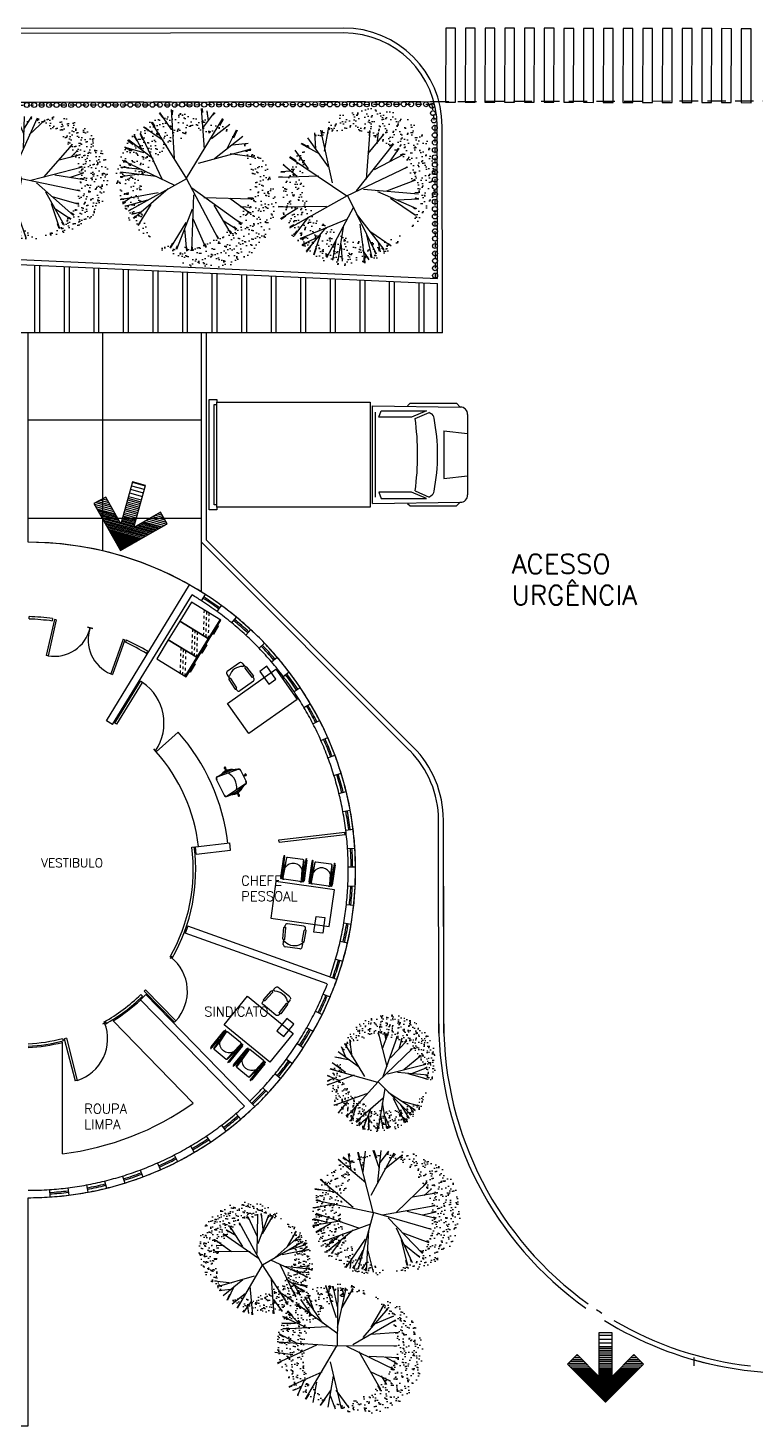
# Model space of a CAD drawing. Extents: x -358 to -207, y -206 to -105.
# Drawn here: x -248.73 to -233.95, y -133.82 to -105.41 of the extents above; entities that cross this region are included whole.
import ezdxf
from ezdxf.enums import TextEntityAlignment as Align

# ---------------------------------------------------------------- set-up
doc = ezdxf.new("R2010")
doc.units = 0
doc.header["$LTSCALE"] = 1.5
doc.header["$MEASUREMENT"] = 0
doc.linetypes.add('HIDDEN', pattern=[0.375, 0.25, -0.125])
doc.linetypes.add('HIDDEN2', pattern=[0.1875, 0.125, -0.0625])
doc.layers.get('0').update_dxf_attribs({"linetype": 'CONTINUOUS'})
for name, color, linetype in [('8CMOB01', 8, 'CONTINUOUS'), ('ALBANILERIA', 1, 'CONTINUOUS'), ('ARBOLES', 253, 'CONTINUOUS'), ('AREAS', 253, 'CONTINUOUS'), ('AUX', 8, 'CONTINUOUS'), ('CANCEL', 6, 'CONTINUOUS'), ('CARROS', 6, 'CONTINUOUS'), ('CCPTAS', 6, 'CONTINUOUS'), ('MUEBLE', 8, 'CONTINUOUS'), ('NUEVO', 5, 'CONTINUOUS'), ('OBRAEXTERIOR', 15, 'CONTINUOUS'), ('OBRAEXTERIOR1', 10, 'CONTINUOUS'), ('RCMURO01', 3, 'CONTINUOUS'), ('REJA', 15, 'CONTINUOUS'), ('ZCTEXT01', 2, 'CONTINUOUS')]:
    doc.layers.add(name, color=color, linetype=linetype)
doc.styles.add('REG-60', font='ROMANS.shx', dxfattribs={"height": 0.195})
doc.styles.add('REG-80', font='ROMANS.shx', dxfattribs={"height": 0.27})

# ---------------------------------------------------------------- blocks, each defined once
blk = doc.blocks.new('ARBOL2')
at = {"layer": 'ARBOLES'}
h = blk.add_hatch(dxfattribs=at)
h.set_pattern_fill('AR-SAND', color=4, scale=0.07, angle=134.8483, style=0)
h.set_pattern_definition([(37.5, (-1.17423, 3.63081), (-0.0044095, 0.1348777), [0, -0.1064, 0, -0.119, 0, -0.11375]), (7.5, (-1.17423, 3.63081), (0.1238844, 0.19755), [0, -0.0574, 0, -0.0959, 0, -0.03675]), (327.5, (-1.26033, 3.63081), (0.21799, 0.000396), [0, -0.035, 0, -0.126, 0, -0.1645]), (317.5, (-1.26033, 3.63081), (0.210429, 0.061437), [0, -0.0175, 0, -0.0826, 0, -0.0945])])
edge = h.paths.add_edge_path()
edge.add_arc((-0.267, 0.372), 0.945, 134.8483, 494.8483)
edge = h.paths.add_edge_path()
edge.add_arc((0, 0), 0.945, 134.8483, 494.8483)
at = {"layer": 'ARBOLES', "color": 8}
for p, q in [((-0.082, 0.241), (0.138, 0.991)), ((0.008, 0.561), (-0.062, 0.991)), ((0.158, 0.671), (0.208, 0.981)), ((-0.082, 0.141), (-0.622, 0.791)), ((-0.392, 0.691), (-0.542, 0.851)), ((-0.322, 0.451), (-0.452, 0.901)), ((-0.042, -0.009), (-0.262, 0.921)), ((-0.012, 0.431), (0.338, 0.921)), ((0.118, 0.591), (0.418, 0.881)), ((-0.672, 0.561), (-0.822, 0.611)), ((-0.562, 0.411), (-0.782, 0.681)), ((-0.212, 0.311), (-0.872, 0.501)), ((0.528, 0.221), (0.778, 0.461)), ((-0.042, 0.001), (0.848, 0.231)), ((0.238, 0.071), (0.808, 0.351)), ((0.698, 0.291), (0.828, 0.291)), ((0.238, -0.889), (-0.042, 0.001)), ((0.138, 0.051), (0.758, -0.469)), ((0.388, 0.091), (0.928, 0.051)), ((0.558, 0.151), (0.888, 0.161)), ((0.758, 0.051), (0.908, 0.111)), ((-0.722, -0.189), (-1.042, -0.059)), ((-0.262, -0.169), (-1.022, -0.179)), ((-0.492, -0.179), (-0.952, -0.379)), ((-0.742, -0.689), (-0.042, -0.009)), ((0.288, -0.079), (0.418, -0.779)), ((0.358, -0.139), (0.828, -0.319)), ((-0.782, -0.299), (-1.002, -0.269)), ((-0.692, -0.259), (-0.892, -0.489)), ((-0.392, -0.339), (-0.492, -0.899)), ((0.048, -0.319), (-0.082, -0.989)), ((0.338, -0.389), (0.608, -0.729)), ((0.548, -0.289), (0.808, -0.389)), ((0.608, -0.229), (0.848, -0.259)), ((-0.522, -0.459), (-0.822, -0.589)), ((0.438, -0.499), (0.678, -0.639)), ((0.458, -0.559), (0.508, -0.769)), ((-0.452, -0.639), (-0.652, -0.799)), ((-0.542, -0.709), (-0.562, -0.849)), ((-0.012, -0.719), (0.088, -0.989)), ((0.138, -0.599), (0.358, -0.849))]:
    blk.add_line(p, q, dxfattribs=at)
at = {"layer": 'ARBOLES', "color": 3}
for p, q in [((-0.061, 0.939), (-0.074, 0.986)), ((0.123, 0.995), (0.115, 0.943)), ((-0.593, 0.749), (-0.628, 0.784)), ((-0.517, 0.809), (-0.549, 0.85)), ((-0.452, 0.852), (-0.461, 0.899)), ((-0.255, 0.872), (-0.268, 0.909)), ((0.197, 0.931), (0.2, 0.975)), ((0.342, 0.906), (0.31, 0.871)), ((0.419, 0.872), (0.364, 0.82)), ((-0.821, 0.606), (-0.808, 0.603)), ((-0.77, 0.661), (-0.788, 0.682)), ((-0.877, 0.492), (-0.804, 0.474)), ((0.741, 0.431), (0.772, 0.458)), ((0.818, 0.28), (0.777, 0.283)), ((0.778, 0.321), (0.818, 0.346)), ((0.852, 0.229), (0.806, 0.214)), ((0.883, 0.149), (0.831, 0.153)), ((0.905, 0.115), (0.86, 0.104)), ((0.918, 0.043), (0.864, 0.052)), ((-1.029, -0.052), (-0.999, -0.065)), ((-1.015, -0.16), (-0.972, -0.168)), ((-0.979, -0.265), (-0.954, -0.265)), ((-0.898, -0.483), (-0.819, -0.386)), ((0.803, -0.381), (0.78, -0.376)), ((0.839, -0.315), (0.802, -0.305)), ((0.842, -0.254), (0.816, -0.246)), ((0.68, -0.63), (0.594, -0.576)), ((0.737, -0.472), (0.706, -0.442)), ((-0.749, -0.681), (-0.675, -0.607)), ((-0.662, -0.795), (-0.624, -0.769)), ((0.428, -0.77), (0.415, -0.679)), ((0.517, -0.766), (0.495, -0.689)), ((0.621, -0.729), (0.559, -0.652)), ((-0.556, -0.85), (-0.548, -0.794)), ((-0.5, -0.896), (-0.49, -0.843)), ((-0.092, -0.98), (-0.074, -0.917)), ((0.095, -0.985), (0.062, -0.908)), ((0.225, -0.885), (0.203, -0.821)), ((0.35, -0.854), (0.299, -0.795))]:
    blk.add_line(p, q, dxfattribs=at)
blk = doc.blocks.new('REJA')
at = {"layer": 'REJA'}
blk.add_circle((0, 0), 0.05, dxfattribs=at)
blk = doc.blocks.new('A$C3DF45CA3')
at = {"layer": '8CMOB01', "color": 8}
for p, q in [((0.041, 1.143), (0.461, 1.143)), ((0.461, 1.143), (0.041, 1.143)), ((0.041, 1.143), (0.041, 1.133)), ((0.041, 1.143), (0.041, 1.133)), ((0.041, 1.143), (0.041, 1.133)), ((0.041, 1.143), (0.041, 1.133)), ((0.041, 1.143), (0.041, 1.133)), ((0.461, 1.143), (0.461, 1.133)), ((0.461, 1.143), (0.461, 1.133)), ((0.461, 1.143), (0.461, 1.133)), ((0.461, 1.143), (0.461, 1.133)), ((0.461, 1.143), (0.461, 1.133)), ((0.548, 1.2), (0.548, 0)), ((1.298, 1.2), (0.548, 1.2)), ((1.298, 0), (1.298, 1.2)), ((0.024, 1.133), (0.016, 1.133)), ((0.02, 1.123), (0.016, 1.123)), ((0.023, 1.123), (0.02, 1.123)), ((0.024, 1.133), (0.023, 1.133)), ((0.041, 1.133), (0.023, 1.133)), ((0.241, 1.133), (0.023, 1.133)), ((0.023, 1.123), (0.026, 1.123)), ((0.241, 1.123), (0.023, 1.123)), ((0.023, 1.123), (0.241, 1.123)), ((0.041, 1.133), (0.071, 1.133)), ((0.041, 1.059), (0.041, 0.747)), ((0.046, 1.073), (0.251, 1.078)), ((0.06, 1.079), (0.251, 1.098)), ((0.06, 1.079), (0.06, 1.079)), ((0.241, 1.133), (0.318, 1.133)), ((0.251, 1.113), (0.251, 1.098)), ((0.251, 1.113), (0.251, 1.098)), ((0.261, 1.099), (0.251, 1.098)), ((0.451, 1.09), (0.251, 1.078)), ((0.251, 1.078), (0.251, 1.078)), ((0.261, 1.099), (0.261, 1.113)), ((0.261, 1.099), (0.469, 1.107)), ((0.298, 1.123), (0.298, 1.123)), ((0.298, 1.1), (0.298, 1.113)), ((0.308, 1.1), (0.308, 1.113)), ((0.318, 1.133), (0.479, 1.133)), ((0.318, 1.123), (0.48, 1.123)), ((0.48, 1.123), (0.318, 1.123)), ((0.461, 1.133), (0.431, 1.133)), ((0.461, 1.09), (0.451, 1.09)), ((0.461, 1.133), (0.48, 1.133)), ((0.461, 1.09), (0.471, 1.09)), ((0.479, 1.133), (0.486, 1.133)), ((0.479, 1.133), (0.48, 1.133)), ((0.479, 1.123), (0.486, 1.123)), ((0.479, 1.123), (0.48, 1.123)), ((0.491, 1.061), (0.49, 1.061)), ((0.491, 1.078), (0.491, 1.087)), ((0.491, 1.078), (0.491, 1.061)), ((0.491, 1.07), (0.491, 0.734)), ((1.133, 1.088), (1.453, 1.088)), ((1.133, 0.908), (1.133, 1.088)), ((1.453, 0.908), (1.133, 0.908)), ((1.453, 1.088), (1.453, 0.908)), ((0.024, 0.683), (0.016, 0.683)), ((0.024, 0.673), (0.016, 0.673)), ((0.229, 0.673), (0.016, 0.673)), ((0.041, 0.683), (0.024, 0.683)), ((0.024, 0.673), (0.241, 0.673)), ((0.041, 0.683), (0.241, 0.683)), ((0.224, 0.683), (0.041, 0.683)), ((0.041, 0.673), (0.041, 0.663)), ((0.041, 0.663), (0.461, 0.663)), ((0.251, 0.728), (0.046, 0.734)), ((0.06, 0.727), (0.251, 0.708)), ((0.241, 0.683), (0.224, 0.683)), ((0.251, 0.673), (0.229, 0.673)), ((0.238, 0.673), (0.335, 0.673)), ((0.261, 0.673), (0.238, 0.673)), ((0.458, 0.714), (0.251, 0.728)), ((0.251, 0.708), (0.469, 0.7)), ((0.251, 0.693), (0.251, 0.708)), ((0.251, 0.708), (0.251, 0.693)), ((0.251, 0.673), (0.261, 0.673)), ((0.261, 0.693), (0.261, 0.708)), ((0.261, 0.673), (0.298, 0.673)), ((0.298, 0.707), (0.298, 0.693)), ((0.308, 0.706), (0.308, 0.693)), ((0.318, 0.683), (0.479, 0.683)), ((0.318, 0.673), (0.479, 0.673)), ((0.458, 0.714), (0.471, 0.714)), ((0.461, 0.673), (0.461, 0.663)), ((0.479, 0.683), (0.486, 0.683)), ((0.479, 0.673), (0.486, 0.673)), ((0.491, 0.728), (0.491, 0.739)), ((0.491, 0.728), (0.491, 0.72)), ((1.363, 0.689), (1.363, 0.353)), ((1.438, 0.73), (1.407, 0.731)), ((1.439, 0.74), (1.438, 0.72)), ((1.677, 0.699), (1.447, 0.709)), ((1.679, 0.739), (1.449, 0.749)), ((1.689, 0.728), (1.688, 0.708)), ((1.789, 0.714), (1.688, 0.718)), ((1.83, 0.671), (1.83, 0.37)), ((0.013, 0.552), (0.005, 0.552)), ((0.009, 0.542), (0.005, 0.542)), ((0.012, 0.542), (0.009, 0.542)), ((0.013, 0.552), (0.012, 0.552)), ((0.03, 0.552), (0.012, 0.552)), ((0.23, 0.552), (0.012, 0.552)), ((0.012, 0.542), (0.015, 0.542)), ((0.23, 0.542), (0.012, 0.542)), ((0.012, 0.542), (0.23, 0.542)), ((0.03, 0.562), (0.45, 0.562)), ((0.45, 0.562), (0.03, 0.562)), ((0.03, 0.562), (0.03, 0.552)), ((0.03, 0.562), (0.03, 0.552)), ((0.03, 0.562), (0.03, 0.552)), ((0.03, 0.562), (0.03, 0.552)), ((0.03, 0.562), (0.03, 0.552)), ((0.03, 0.552), (0.06, 0.552)), ((0.03, 0.478), (0.03, 0.166)), ((0.036, 0.491), (0.24, 0.497)), ((0.049, 0.498), (0.24, 0.517)), ((0.049, 0.498), (0.049, 0.498)), ((0.23, 0.552), (0.307, 0.552)), ((0.24, 0.532), (0.24, 0.517)), ((0.24, 0.532), (0.24, 0.517)), ((0.25, 0.517), (0.24, 0.517)), ((0.44, 0.508), (0.24, 0.497)), ((0.24, 0.497), (0.24, 0.497)), ((0.25, 0.517), (0.25, 0.532)), ((0.25, 0.517), (0.458, 0.525)), ((0.287, 0.542), (0.287, 0.542)), ((0.287, 0.518), (0.287, 0.532)), ((0.297, 0.519), (0.297, 0.532)), ((0.307, 0.552), (0.468, 0.552)), ((0.307, 0.542), (0.469, 0.542)), ((0.469, 0.542), (0.307, 0.542)), ((0.45, 0.552), (0.42, 0.552)), ((0.45, 0.508), (0.44, 0.508)), ((0.45, 0.562), (0.45, 0.552)), ((0.45, 0.562), (0.45, 0.552)), ((0.45, 0.562), (0.45, 0.552)), ((0.45, 0.562), (0.45, 0.552)), ((0.45, 0.562), (0.45, 0.552)), ((0.45, 0.552), (0.469, 0.552)), ((0.45, 0.508), (0.46, 0.508)), ((0.468, 0.552), (0.475, 0.552)), ((0.468, 0.552), (0.469, 0.552)), ((0.468, 0.542), (0.475, 0.542)), ((0.468, 0.542), (0.469, 0.542)), ((0.48, 0.479), (0.479, 0.479)), ((0.48, 0.497), (0.48, 0.505)), ((0.48, 0.497), (0.48, 0.479)), ((0.48, 0.488), (0.48, 0.152)), ((1.438, 0.312), (1.407, 0.31)), ((1.439, 0.302), (1.438, 0.322)), ((1.677, 0.343), (1.447, 0.332)), ((1.679, 0.303), (1.449, 0.292)), ((1.689, 0.313), (1.688, 0.333)), ((1.789, 0.328), (1.688, 0.323)), ((0.013, 0.102), (0.005, 0.102)), ((0.013, 0.092), (0.005, 0.092)), ((0.219, 0.092), (0.005, 0.092)), ((0.03, 0.102), (0.013, 0.102)), ((0.013, 0.092), (0.23, 0.092)), ((0.03, 0.102), (0.23, 0.102)), ((0.213, 0.102), (0.03, 0.102)), ((0.03, 0.092), (0.03, 0.082)), ((0.03, 0.082), (0.45, 0.082)), ((0.24, 0.147), (0.036, 0.152)), ((0.049, 0.146), (0.24, 0.127)), ((0.23, 0.102), (0.213, 0.102)), ((0.24, 0.092), (0.219, 0.092)), ((0.227, 0.092), (0.324, 0.092)), ((0.25, 0.092), (0.227, 0.092)), ((0.447, 0.132), (0.24, 0.147)), ((0.24, 0.127), (0.458, 0.118)), ((0.24, 0.112), (0.24, 0.127)), ((0.24, 0.127), (0.24, 0.112)), ((0.24, 0.092), (0.25, 0.092)), ((0.25, 0.112), (0.25, 0.126)), ((0.25, 0.092), (0.287, 0.092)), ((0.287, 0.125), (0.287, 0.112)), ((0.297, 0.125), (0.297, 0.112)), ((0.307, 0.102), (0.468, 0.102)), ((0.307, 0.092), (0.468, 0.092)), ((0.447, 0.132), (0.46, 0.132)), ((0.45, 0.092), (0.45, 0.082)), ((0.468, 0.102), (0.475, 0.102)), ((0.468, 0.092), (0.475, 0.092)), ((0.48, 0.147), (0.48, 0.157)), ((0.48, 0.147), (0.48, 0.138)), ((0.548, 0), (1.298, 0))]:
    blk.add_line(p, q, dxfattribs=at)
for centre in [(0.016, 1.128), (0.486, 1.128), (0.016, 0.678), (0.486, 0.678), (0.005, 0.547), (0.475, 0.547), (0.005, 0.097), (0.475, 0.097)]:
    blk.add_circle(centre, 0.005, dxfattribs=at)
for centre, radius, start, end in [((0.061, 1.059), 0.02, 92.7263, 180), ((0.335, 0.903), 0.194, 115.6954, 244.3046), ((0.241, 1.113), 0.02, 0, 90), ((0.241, 1.113), 0.01, 0, 90), ((0.241, 1.113), 0.01, 0, 90), ((0.318, 1.113), 0.02, 90, 180), ((0.318, 1.113), 0.01, 90, 180), ((0.471, 1.087), 0.02, 0, 94.7636), ((0.471, 1.07), 0.02, 0, 90), ((0.061, 0.747), 0.02, 180, 267.2737), ((0.241, 0.693), 0.01, 270, 0), ((0.241, 0.693), 0.02, 270, 0), ((0.318, 0.693), 0.02, 180, 270), ((0.318, 0.693), 0.01, 180, 270), ((0.471, 0.72), 0.02, 265.2364, 0), ((0.471, 0.734), 0.02, 270, 0), ((1.405, 0.689), 0.0425, 87.3974, 180), ((1.448, 0.719), 0.01, 177.3974, 267.3974), ((1.449, 0.739), 0.01, 87.3974, 177.3974), ((1.678, 0.709), 0.01, 267.3974, 357.3974), ((1.679, 0.729), 0.01, 357.3974, 87.3974), ((1.747, 0.696), 0.02, 84.1265, 209.8903), ((1.513, 0.521), 0.272, 322.7818, 37.325), ((1.788, 0.671), 0.0425, 0, 87.3974), ((0.05, 0.478), 0.02, 92.7263, 180), ((0.324, 0.322), 0.194, 115.6954, 244.3046), ((0.23, 0.532), 0.02, 0, 90), ((0.23, 0.532), 0.01, 0, 90), ((0.23, 0.532), 0.01, 0, 90), ((0.307, 0.532), 0.02, 90, 180), ((0.307, 0.532), 0.01, 90, 180), ((0.46, 0.505), 0.02, 0, 94.7636), ((0.46, 0.488), 0.02, 0, 90), ((1.405, 0.353), 0.0425, 180, 272.6026), ((1.448, 0.322), 0.01, 92.6026, 182.6026), ((1.449, 0.302), 0.01, 182.6026, 272.6026), ((1.678, 0.333), 0.01, 2.6026, 92.6026), ((1.679, 0.313), 0.01, 272.6026, 2.6026), ((1.747, 0.346), 0.02, 150.1097, 275.8735), ((1.788, 0.37), 0.0425, 272.6026, 0), ((0.05, 0.166), 0.02, 180, 267.2737), ((0.23, 0.112), 0.01, 270, 0), ((0.23, 0.112), 0.02, 270, 0), ((0.307, 0.112), 0.02, 180, 270), ((0.307, 0.112), 0.01, 180, 270), ((0.46, 0.138), 0.02, 265.2364, 0), ((0.46, 0.152), 0.02, 270, 0)]:
    blk.add_arc(centre, radius, start, end, dxfattribs=at)
blk = doc.blocks.new('ACCESO')
at = {"layer": 'AUX'}
h = blk.add_hatch(dxfattribs=at)
h.set_pattern_fill('ANSI31', color=8, scale=0.05, angle=315, style=0)
h.set_pattern_definition([(0, (-72.816159, -24.6572084), (2e-18, 0.00625), [])])
h.paths.add_polyline_path([(0, 0), (-0.098, -0.098), (0.098, -0.098)])
h = blk.add_hatch(dxfattribs=at)
h.set_pattern_fill('ANSI31', color=8, scale=0.1, angle=315, style=0)
h.set_pattern_definition([(0, (-72.816159, -24.657208), (4e-18, 0.0125), [])])
h.paths.add_polyline_path([(0.098, -0.098), (-0.098, -0.098), (-0.343, -0.343), (0.342, -0.343)])
h = blk.add_hatch(dxfattribs=at)
h.set_pattern_fill('ANSI31', color=8, scale=0.2, angle=315, style=0)
h.set_pattern_definition([(0, (-72.81616, -24.657208), (9e-18, 0.025), [])])
h.paths.add_polyline_path([(0.342, -0.343), (-0.343, -0.343), (-0.679, -0.678), (-0.293, -0.678), (-0.137, -0.522), (-0.137, -0.678), (0.136, -0.678), (0.136, -0.522), (0.292, -0.678), (0.677, -0.678)])
h = blk.add_hatch(dxfattribs=at)
h.set_pattern_fill('ANSI31', color=8, scale=0.3, angle=315, style=0)
h.set_pattern_definition([(0, (-72.81616, -24.65721), (1e-17, 0.0375), [])])
h.paths.add_polyline_path([(0.77, -0.771), (0.677, -0.678), (0.292, -0.678), (0.577, -0.964)])
h.paths.add_polyline_path([(-0.293, -0.678), (-0.679, -0.678), (-0.771, -0.77), (-0.579, -0.963)])
h.paths.add_polyline_path([(0.136, -0.678), (-0.137, -0.678), (-0.137, -1.134), (0.135, -1.134)])
h = blk.add_hatch(dxfattribs=at)
h.set_pattern_fill('ANSI31', color=8, scale=0.6, angle=315, style=0)
h.set_pattern_definition([(0, (-72.81616, -24.65721), (2e-17, 0.075), [])])
h.paths.add_polyline_path([(0.135, -1.134), (-0.137, -1.134), (-0.137, -1.405), (0.135, -1.406)])
at = {"layer": 'AUX', "color": 3}
blk.add_lwpolyline([(0.136, -0.522), (0.577, -0.964), (0.77, -0.771), (0, 0), (-0.771, -0.77), (-0.579, -0.963), (-0.137, -0.522), (-0.137, -1.405), (0.135, -1.406)], close=True, dxfattribs=at)

msp = doc.modelspace()

# ---------------------------------------------------------------- linework, layer by layer
at = {"layer": '8CMOB01'}
for p, q in [((-245.153, -117.282), (-245.151, -117.224)), ((-245.103, -117.312), (-245.102, -117.254)), ((-245.054, -117.342), (-245.053, -117.285)), ((-245.388, -117.665), (-245.387, -117.608)), ((-245.162, -117.628), (-245.161, -117.571)), ((-245.159, -117.513), (-245.157, -117.455)), ((-245.156, -117.397), (-245.154, -117.34)), ((-245.113, -117.658), (-245.111, -117.601)), ((-245.11, -117.543), (-245.108, -117.485)), ((-245.107, -117.428), (-245.105, -117.37)), ((-245.067, -117.804), (-244.831, -117.421)), ((-245.061, -117.573), (-245.059, -117.516)), ((-245.057, -117.458), (-245.056, -117.4)), ((-245.395, -117.896), (-245.393, -117.838)), ((-245.391, -117.781), (-245.39, -117.723)), ((-245.345, -117.926), (-245.344, -117.869)), ((-245.342, -117.811), (-245.341, -117.753)), ((-245.339, -117.696), (-245.337, -117.638)), ((-245.303, -118.188), (-245.067, -117.804)), ((-245.296, -117.957), (-245.295, -117.899)), ((-245.293, -117.841), (-245.291, -117.784)), ((-245.29, -117.726), (-245.288, -117.668)), ((-245.165, -117.744), (-245.164, -117.686)), ((-245.116, -117.774), (-245.115, -117.716)), ((-245.067, -117.804), (-245.065, -117.746)), ((-245.064, -117.689), (-245.062, -117.631)), ((-245.627, -118.164), (-245.625, -118.106)), ((-245.624, -118.049), (-245.622, -117.991)), ((-245.578, -118.194), (-245.576, -118.137)), ((-245.575, -118.079), (-245.573, -118.021)), ((-245.529, -118.225), (-245.527, -118.167)), ((-245.526, -118.109), (-245.524, -118.051)), ((-245.401, -118.127), (-245.399, -118.069)), ((-245.398, -118.012), (-245.396, -117.954)), ((-245.352, -118.157), (-245.35, -118.1)), ((-245.349, -118.042), (-245.347, -117.984)), ((-245.303, -118.188), (-245.301, -118.13)), ((-245.299, -118.072), (-245.298, -118.014)), ((-245.637, -118.51), (-245.635, -118.453)), ((-245.633, -118.395), (-245.632, -118.337)), ((-245.63, -118.28), (-245.629, -118.222)), ((-245.584, -118.425), (-245.583, -118.368)), ((-245.581, -118.31), (-245.579, -118.252)), ((-245.538, -118.571), (-245.303, -118.188)), ((-245.535, -118.455), (-245.533, -118.398)), ((-245.532, -118.34), (-245.53, -118.282)), ((-245.587, -118.541), (-245.586, -118.483)), ((-245.538, -118.571), (-245.537, -118.513)), ((-246.129, -120.1), (-245.68, -119.702)), ((-244.724, -120.426), (-244.738, -120.433)), ((-244.712, -120.486), (-244.738, -120.433)), ((-244.697, -120.479), (-244.724, -120.426)), ((-244.907, -120.67), (-244.751, -120.981)), ((-244.47, -120.46), (-244.877, -120.607)), ((-244.699, -120.512), (-244.708, -120.493)), ((-244.683, -120.507), (-244.693, -120.487)), ((-244.3, -120.697), (-244.41, -120.478)), ((-244.359, -120.58), (-244.319, -120.56)), ((-244.352, -120.595), (-244.312, -120.575)), ((-244.312, -120.575), (-244.319, -120.56)), ((-244.321, -120.756), (-244.683, -120.994)), ((-244.501, -120.908), (-244.488, -120.933)), ((-244.487, -120.899), (-244.474, -120.924)), ((-244.484, -120.94), (-244.461, -120.987)), ((-244.47, -120.932), (-244.446, -120.98)), ((-244.461, -120.987), (-244.446, -120.98))]:
    msp.add_line(p, q, dxfattribs=at)
at = {"layer": '8CMOB01', "color": 8}
for p, q in [((-244.439, -118.297), (-244.685, -118.471)), ((-244.682, -119.119), (-243.7, -118.428)), ((-244.381, -118.306), (-244.319, -118.386)), ((-244.328, -118.406), (-244.188, -118.588)), ((-244.311, -118.38), (-244.327, -118.392)), ((-244.297, -118.382), (-244.156, -118.564)), ((-243.881, -118.366), (-244.028, -118.47)), ((-243.697, -118.628), (-243.881, -118.366)), ((-243.7, -118.428), (-243.269, -119.042)), ((-244.697, -118.528), (-244.642, -118.614)), ((-244.654, -118.633), (-244.53, -118.827)), ((-244.651, -118.619), (-244.634, -118.608)), ((-244.62, -118.611), (-244.496, -118.805)), ((-244.156, -118.669), (-244.43, -118.863)), ((-244.158, -118.578), (-244.174, -118.59)), ((-244.166, -118.584), (-244.146, -118.609)), ((-244.028, -118.47), (-243.844, -118.731)), ((-243.844, -118.731), (-243.697, -118.628)), ((-244.516, -118.83), (-244.499, -118.819)), ((-244.508, -118.824), (-244.491, -118.851)), ((-244.25, -119.732), (-244.682, -119.119)), ((-243.269, -119.042), (-244.25, -119.732))]:
    msp.add_line(p, q, dxfattribs=at)
at = {"layer": '8CMOB01'}
for points in [[(-245.411, -117.065), (-245.646, -117.448), (-245.05, -117.815), (-244.814, -117.431)], [(-245.646, -117.448), (-245.882, -117.831), (-245.286, -118.198), (-245.05, -117.815)], [(-244.967, -117.719), (-244.976, -117.713), (-244.871, -117.543), (-244.863, -117.548)], [(-245.882, -117.831), (-246.118, -118.215), (-245.521, -118.581), (-245.286, -118.198)], [(-245.203, -118.102), (-245.212, -118.097), (-245.107, -117.926), (-245.098, -117.932)], [(-245.439, -118.485), (-245.447, -118.48), (-245.342, -118.31), (-245.334, -118.315)]]:
    msp.add_lwpolyline(points, close=True, dxfattribs=at)
at = {"layer": '8CMOB01', "color": 8}
for centre, radius, start, end in [((-244.38, -118.643), 0.272, 87.8059, 162.349), ((-244.414, -118.332), 0.0425, 37.7334, 125.1309), ((-244.371, -118.351), 0.02, 275.2405, 41.0044), ((-244.321, -118.4), 0.01, 127.7334, 217.7334), ((-244.305, -118.388), 0.01, 37.7334, 127.7334), ((-244.661, -118.505), 0.0425, 125.1309, 212.5283), ((-244.657, -118.552), 0.02, 209.2574, 335.0212), ((-244.645, -118.627), 0.01, 122.5283, 212.5283), ((-244.628, -118.617), 0.01, 32.5283, 122.5283), ((-244.18, -118.582), 0.01, 217.7334, 307.7334), ((-244.164, -118.57), 0.01, 307.7334, 37.7334), ((-244.18, -118.635), 0.0425, 305.1309, 37.7334), ((-244.521, -118.821), 0.01, 212.5283, 302.5283), ((-244.505, -118.811), 0.01, 302.5283, 32.5283), ((-244.455, -118.828), 0.0425, 212.5283, 305.1309)]:
    msp.add_arc(centre, radius, start, end, dxfattribs=at)
at = {"layer": '8CMOB01'}
for centre, radius, start, end in [((-248.749, -122.421), 4.1, 6.5254, 41.5388), ((-248.749, -122.421), 3.5, 6.5583, 41.5388), ((-244.313, -121.534), 1.092, 98.3899, 121.2647), ((-244.731, -120.429), 0.017, 324.1951, 265.8252), ((-244.455, -120.501), 0.05, 26.6086, 109.8273), ((-244.455, -120.501), 0.0431, 26.6086, 109.8273), ((-244.862, -120.648), 0.05, 109.8273, 206.6086), ((-244.862, -120.648), 0.0431, 109.8273, 206.6086), ((-244.602, -120.715), 0.254, 77.1588, 141.8359), ((-244.602, -120.715), 0.246, 81.6216, 137.3731), ((-244.822, -120.822), 0.329, 351.2906, 61.9266), ((-244.315, -120.568), 0.017, 234.1951, 175.8252), ((-244.345, -120.72), 0.0431, 303.3898, 26.6086), ((-244.345, -120.72), 0.05, 303.3898, 26.6086), ((-244.707, -120.958), 0.05, 206.6086, 303.3898), ((-244.707, -120.958), 0.0431, 206.6086, 303.3898), ((-245.087, -119.987), 1.092, 291.9524, 314.8272), ((-244.602, -120.715), 0.254, 268.2817, 339.0586), ((-244.602, -120.715), 0.246, 272.2332, 335.1071), ((-244.454, -120.984), 0.017, 144.1951, 85.8252)]:
    msp.add_arc(centre, radius, start, end, dxfattribs=at)
at = {"layer": 'ALBANILERIA'}
for p, q in [((-242.328, -105.414), (-268.765, -105.462)), ((-242.327, -105.514), (-268.764, -105.562)), ((-240.418, -110.5), (-240.424, -107.41)), ((-240.316, -111.6), (-240.324, -107.41)), ((-240.316, -111.6), (-240.324, -107.41)), ((-240.416, -111.6), (-240.418, -110.6)), ((-240.39, -125.813), (-240.398, -121.486)), ((-240.293, -124.164), (-240.298, -121.486)), ((-240.29, -125.812), (-240.298, -121.486))]:
    msp.add_line(p, q, dxfattribs=at)
for centre, radius, start, end in [((-242.324, -107.414), 2, 0.1048, 90.1048), ((-242.324, -107.414), 1.9, 0.1048, 90.1048), ((-233.293, -125.606), 7.1, 180.1048, 234.5455), ((-233.293, -125.606), 7, 180.1048, 234.4945), ((-233.293, -125.606), 7.1, 254.3364, 0.1048), ((-233.293, -125.606), 7, 236.1336, 237.2258), ((-233.293, -125.606), 7.1, 238.222, 258.4788), ((-233.293, -125.606), 7, 239.5689, 263.6417)]:
    msp.add_arc(centre, radius, start, end, dxfattribs=at)
at = {"layer": 'AREAS'}
msp.add_lwpolyline([(-248.73, -115.85), (-248.73, -111.6), (-271.09, -111.6), (-271.09, -123.78), (-263.89, -123.78), (-263.89, -133.78), (-248.73, -133.78), (-248.73, -129.15, 1)], format="xyb", close=True, dxfattribs=at)
at = {"layer": 'CANCEL', "ltscale": 0.06}
for radius, start, end in [(6.5, 53.8333, 57.1667), (6.56, 53.8333, 57.1667), (6.59, 53.8333, 57.1667), (6.65, 53.8333, 57.1667), (6.5, 47.1667, 50.5), (6.56, 47.1667, 50.5), (6.59, 47.1667, 50.5), (6.65, 47.1667, 50.5), (6.65, 40.5, 43.8333), (6.5, 40.5, 43.8333), (6.56, 40.5, 43.8333), (6.59, 40.5, 43.8333), (6.5, 33.8333, 37.1667), (6.56, 33.8333, 37.1667), (6.59, 33.8333, 37.1667), (6.65, 33.8333, 37.1667), (6.5, 27.1667, 30.5), (6.56, 27.1667, 30.5), (6.59, 27.1667, 30.5), (6.65, 27.1667, 30.5), (6.5, 20.5, 23.8333), (6.56, 20.5, 23.8333), (6.59, 20.5, 23.8333), (6.65, 20.5, 23.8333), (6.5, 13.8333, 17.1667), (6.56, 13.8333, 17.1667), (6.59, 13.8333, 17.1667), (6.65, 13.8333, 17.1667), (6.56, 7.1667, 10.5), (6.59, 7.1667, 10.5), (6.65, 7.1667, 10.5), (6.5, 7.1667, 10.5), (6.5, 0.5, 3.8333), (6.56, 0.5, 3.8333), (6.59, 0.5, 3.8333), (6.65, 0.5, 3.8333), (6.5, 353.8333, 357.1667), (6.56, 353.8333, 357.1667), (6.59, 353.8333, 357.1667), (6.65, 353.8333, 357.1667), (6.5, 347.1667, 350.5), (6.56, 347.1667, 350.5), (6.59, 347.1667, 350.5), (6.65, 347.1667, 350.5), (6.5, 340.5, 343.8333), (6.56, 340.5, 343.8333), (6.59, 340.5, 343.8333), (6.65, 340.5, 343.8333), (6.5, 333.8333, 337.1945), (6.56, 333.8333, 337.1945), (6.59, 333.8333, 337.1667), (6.65, 333.8333, 337.1945), (6.5, 327.1667, 330.5), (6.56, 327.1667, 330.5), (6.59, 327.1667, 330.5), (6.65, 327.1667, 330.5), (6.5, 320.5, 323.8333), (6.56, 320.5, 323.8333), (6.59, 320.5, 323.8333), (6.65, 320.5, 323.8333), (6.5, 313.8333, 317.1667), (6.56, 313.8333, 317.1667), (6.59, 313.8333, 317.1667), (6.65, 313.8333, 317.1667), (6.5, 307.1667, 310.5), (6.56, 307.1667, 310.5), (6.59, 307.1667, 310.5), (6.65, 307.1667, 310.5), (6.5, 300.5, 303.8333), (6.56, 300.5, 303.8333), (6.59, 300.5, 303.8333), (6.65, 300.5, 303.8333), (6.5, 293.8333, 297.1667), (6.56, 293.8333, 297.1667), (6.59, 293.8333, 297.1667), (6.5, 287.1667, 290.5), (6.56, 287.1667, 290.5), (6.59, 287.1667, 290.5), (6.65, 293.8333, 297.1667), (6.5, 273.8333, 277.1667), (6.5, 280.5, 283.8333), (6.56, 280.5, 283.8333), (6.59, 280.5, 283.8333), (6.65, 280.5, 283.8333), (6.65, 287.1667, 290.5), (6.56, 273.8333, 277.1667), (6.59, 273.8333, 277.1667), (6.65, 273.8333, 277.1667)]:
    msp.add_arc((-248.73, -122.5), radius, start, end, dxfattribs=at)
at = {"layer": 'CARROS'}
for p, q in [((-245.05, -115.189), (-245.05, -112.954)), ((-245.05, -112.954), (-244.898, -112.954)), ((-244.949, -115.088), (-244.949, -113.056)), ((-244.949, -113.056), (-244.898, -113.056)), ((-244.898, -112.954), (-244.898, -113.005)), ((-244.898, -113.005), (-241.788, -113.005)), ((-244.898, -115.139), (-244.898, -113.005)), ((-241.788, -113.005), (-241.788, -115.139)), ((-241.026, -113.081), (-240.975, -113.03)), ((-240.975, -113.03), (-240.035, -113.03)), ((-240.035, -113.03), (-239.961, -113.105)), ((-241.737, -115.062), (-241.737, -113.081)), ((-241.737, -113.081), (-239.957, -113.105)), ((-241.686, -113.208), (-241.686, -114.935)), ((-241.61, -113.31), (-241.559, -113.183)), ((-240.95, -113.31), (-241.61, -113.31)), ((-241.559, -113.183), (-240.645, -113.183)), ((-240.645, -113.183), (-240.95, -113.31)), ((-240.874, -113.335), (-240.587, -113.213)), ((-240.594, -113.208), (-240.554, -113.234)), ((-239.807, -113.257), (-239.807, -114.887)), ((-240.289, -113.589), (-239.807, -113.64)), ((-240.289, -113.589), (-240.289, -114.554)), ((-240.289, -114.554), (-239.807, -114.504)), ((-241.737, -115.062), (-239.957, -115.039)), ((-240.95, -114.834), (-241.61, -114.834)), ((-241.61, -114.834), (-241.559, -114.961)), ((-241.559, -114.961), (-240.645, -114.961)), ((-240.645, -114.961), (-240.95, -114.834)), ((-240.874, -114.808), (-240.587, -114.931)), ((-240.594, -114.935), (-240.554, -114.91)), ((-240.035, -115.113), (-239.961, -115.039)), ((-244.898, -115.189), (-245.05, -115.189)), ((-244.898, -115.088), (-244.949, -115.088)), ((-241.788, -115.139), (-244.898, -115.139)), ((-244.898, -115.139), (-244.898, -115.189)), ((-241.026, -115.062), (-240.975, -115.113)), ((-240.975, -115.113), (-240.035, -115.113))]:
    msp.add_line(p, q, dxfattribs=at)
for centre, radius, start, end in [((-246.188, -114.072), 5.366, 352.1096, 7.8904), ((-240.636, -113.362), 0.152, 10.7953, 57.5288), ((-244.357, -114.072), 3.94, 349.2047, 10.7953), ((-239.959, -113.257), 0.152, 0, 89.2462), ((-240.636, -114.781), 0.152, 302.4712, 349.2047), ((-239.959, -114.887), 0.152, 270.7538, 0)]:
    msp.add_arc(centre, radius, start, end, dxfattribs=at)
at = {"layer": 'CCPTAS', "ltscale": 0.06}
for p, q in [((-248.71, -117.356), (-248.71, -117.406)), ((-248.195, -117.418), (-248.361, -118.144)), ((-248.158, -117.426), (-248.324, -118.152)), ((-248.23, -117.397), (-248.237, -117.447)), ((-248.158, -117.426), (-248.195, -117.418)), ((-247.522, -117.57), (-247.416, -117.597)), ((-247.416, -117.597), (-247.522, -117.57)), ((-246.801, -117.818), (-247.048, -118.521)), ((-246.766, -117.83), (-247.013, -118.533)), ((-246.801, -117.818), (-246.766, -117.83)), ((-246.733, -117.834), (-246.754, -117.88)), ((-248.324, -118.152), (-248.361, -118.144)), ((-246.326, -118.104), (-246.3, -118.062)), ((-247.048, -118.521), (-247.013, -118.533)), ((-246.969, -119.518), (-246.447, -118.665)), ((-246.927, -119.544), (-246.404, -118.692)), ((-246.404, -118.692), (-246.447, -118.665)), ((-246.927, -119.544), (-246.969, -119.518)), ((-246.129, -120.1), (-246.178, -120.044)), ((-243.638, -121.885), (-242.301, -121.73)), ((-243.633, -121.935), (-242.295, -121.78)), ((-245.407, -122.037), (-245.358, -122.031)), ((-243.633, -121.935), (-243.638, -121.885)), ((-245.804, -124.286), (-245.847, -124.261)), ((-246.343, -124.931), (-246.374, -124.961)), ((-246.374, -124.961), (-245.76, -125.591)), ((-246.343, -124.931), (-245.728, -125.56)), ((-246.407, -125.063), (-246.442, -125.027)), ((-245.728, -125.56), (-245.76, -125.591)), ((-247.146, -125.588), (-247.219, -125.63)), ((-247.163, -125.627), (-247.187, -125.583)), ((-248.03, -125.92), (-248.018, -125.968)), ((-247.952, -125.916), (-247.994, -125.927)), ((-247.994, -125.927), (-247.776, -126.78)), ((-247.952, -125.916), (-247.733, -126.769)), ((-247.733, -126.769), (-247.776, -126.78))]:
    msp.add_line(p, q, dxfattribs=at)
for centre, radius, start, end in [((-248.907, -122.5), 5.147, 82.4416, 87.8031), ((-248.907, -122.5), 5.097, 82.4443, 87.7815), ((-248.196, -117.417), 0.747, 260.1197, 347.0716), ((-246.764, -117.83), 0.747, 160.7052, 247.6572), ((-248.907, -122.5), 5.097, 59.5739, 65.0127), ((-248.907, -122.5), 5.147, 59.5636, 65.0154), ((-246.972, -119.518), 1.002, 325.6798, 55.5132), ((-248.73, -122.5), 6.475, 6.3834, 6.8258), ((-248.907, -122.5), 3.531, 330.0816, 7.525), ((-248.907, -122.5), 3.581, 330.0816, 7.525), ((-248.891, -122.471), 3.556, 329.059, 330.0816), ((-246.377, -124.962), 0.882, 317.284, 51.3459), ((-248.907, -122.5), 3.531, 299.1556, 314.2911), ((-248.907, -122.5), 3.581, 299.1556, 314.2911), ((-247.996, -125.927), 0.882, 287.3805, 21.3947), ((-248.907, -122.5), 3.531, 272.8993, 284.3877), ((-248.907, -122.5), 3.581, 272.8993, 284.3877)]:
    msp.add_arc(centre, radius, start, end, dxfattribs=at)
at = {"layer": 'MUEBLE', "ltscale": 0.06}
for p, q in [((-247.003, -125.562), (-245.375, -127.231)), ((-248.03, -128.257), (-248.03, -125.997))]:
    msp.add_line(p, q, dxfattribs=at)
for centre, radius, start, end in [((-248.907, -122.5), 3.606, 301.8794, 313.0993), ((-248.907, -122.5), 3.606, 272.8188, 284.0822), ((-248.73, -122.5), 5.8, 276.9319, 305.345)]:
    msp.add_arc(centre, radius, start, end, dxfattribs=at)
at = {"layer": 'NUEVO', "color": 8, "linetype": 'HIDDEN'}
msp.add_line((-208.692, -106.852), (-268.762, -106.962), dxfattribs=at)
at = {"layer": 'OBRAEXTERIOR'}
for p, q in [((-240.492, -106.91), (-296.59, -107.021)), ((-248.59, -111.6), (-248.59, -110.225)), ((-248.49, -111.6), (-248.49, -110.229)), ((-247.99, -111.6), (-247.99, -110.252)), ((-247.89, -111.6), (-247.89, -110.257)), ((-247.39, -111.6), (-247.39, -110.28)), ((-247.29, -111.6), (-247.29, -110.284)), ((-246.79, -111.6), (-246.79, -110.307)), ((-246.69, -111.6), (-246.69, -110.312)), ((-246.19, -111.6), (-246.19, -110.335)), ((-246.09, -111.6), (-246.09, -110.339)), ((-245.59, -111.6), (-245.59, -110.362)), ((-245.49, -111.6), (-245.49, -110.367)), ((-244.99, -111.6), (-244.99, -110.39)), ((-244.89, -111.6), (-244.89, -110.394)), ((-244.39, -111.6), (-244.39, -110.417)), ((-244.29, -111.6), (-244.29, -110.422)), ((-243.79, -111.6), (-243.79, -110.445)), ((-243.69, -111.6), (-243.69, -110.45)), ((-243.19, -111.6), (-243.19, -110.473)), ((-243.09, -111.6), (-243.09, -110.477)), ((-242.59, -111.6), (-242.59, -110.5)), ((-242.49, -111.6), (-242.49, -110.505)), ((-241.99, -111.6), (-241.99, -110.528)), ((-241.89, -111.6), (-241.89, -110.532)), ((-241.39, -111.6), (-241.39, -110.555)), ((-241.29, -111.6), (-241.29, -110.56)), ((-240.79, -111.6), (-240.79, -110.583)), ((-240.69, -111.6), (-240.69, -110.587))]:
    msp.add_line(p, q, dxfattribs=at)
at = {"layer": 'OBRAEXTERIOR', "color": 7}
for p, q in [((-296.586, -107.921), (-240.418, -110.5)), ((-289.651, -108.339), (-240.418, -110.6)), ((-240.316, -111.6), (-289.09, -111.6))]:
    msp.add_line(p, q, dxfattribs=at)
at = {"layer": 'OBRAEXTERIOR', "color": 253}
for points in [[(-240.253, -105.416), (-240.256, -106.916), (-240.056, -106.916), (-240.053, -105.416)], [(-239.853, -105.416), (-239.856, -106.916), (-239.656, -106.917), (-239.653, -105.417)], [(-239.453, -105.417), (-239.456, -106.917), (-239.256, -106.918), (-239.253, -105.418)], [(-239.053, -105.418), (-239.056, -106.918), (-238.856, -106.919), (-238.853, -105.419)], [(-238.653, -105.419), (-238.656, -106.919), (-238.456, -106.919), (-238.453, -105.419)], [(-238.253, -105.42), (-238.256, -106.92), (-238.056, -106.92), (-238.053, -105.42)], [(-237.853, -105.421), (-237.856, -106.921), (-237.656, -106.921), (-237.653, -105.421)], [(-237.453, -105.421), (-237.456, -106.921), (-237.256, -106.922), (-237.253, -105.422)], [(-237.053, -105.422), (-237.056, -106.922), (-236.856, -106.923), (-236.853, -105.423)], [(-236.653, -105.423), (-236.656, -106.923), (-236.456, -106.924), (-236.453, -105.424)], [(-236.253, -105.424), (-236.256, -106.924), (-236.056, -106.924), (-236.053, -105.424)], [(-235.853, -105.425), (-235.856, -106.925), (-235.656, -106.925), (-235.653, -105.425)], [(-235.453, -105.426), (-235.456, -106.926), (-235.256, -106.926), (-235.253, -105.426)], [(-235.053, -105.427), (-235.056, -106.927), (-234.856, -106.927), (-234.853, -105.427)], [(-234.653, -105.427), (-234.656, -106.927), (-234.456, -106.928), (-234.453, -105.428)], [(-234.253, -105.428), (-234.256, -106.928), (-234.056, -106.929), (-234.053, -105.429)]]:
    msp.add_lwpolyline(points, close=True, dxfattribs=at)
at = {"layer": 'OBRAEXTERIOR', "color": 1}
for radius in [2, 2.1]:
    msp.add_arc((-242.398, -121.49), radius, 0.1048, 45, dxfattribs=at)
at = {"layer": 'OBRAEXTERIOR1'}
for p, q in [((-247.21, -116.026), (-247.21, -111.6)), ((-245.21, -116.858), (-245.21, -111.6)), ((-245.11, -115.808), (-245.11, -111.6)), ((-248.73, -113.363), (-245.21, -113.363)), ((-248.73, -115.363), (-245.21, -115.363)), ((-240.984, -120.075), (-245.21, -115.849)), ((-240.913, -120.005), (-245.11, -115.808)), ((-235.21, -132.563), (-235.21, -132.393))]:
    msp.add_line(p, q, dxfattribs=at)
at = {"layer": 'RCMURO01'}
for p, q in [((-247.14, -119.472), (-245.451, -116.715)), ((-247.013, -119.55), (-245.4, -116.918)), ((-245.333, -122.028), (-244.637, -121.95)), ((-245.316, -122.177), (-244.621, -122.099)), ((-242.655, -124.81), (-245.537, -123.782)), ((-242.462, -124.72), (-245.487, -123.641)), ((-246.444, -125.133), (-244.338, -127.291)), ((-246.336, -125.028), (-244.124, -127.296))]:
    msp.add_line(p, q, dxfattribs=at)
at = {"layer": 'RCMURO01', "ltscale": 0.06}
for p, q in [((-245.206, -117.038), (-245.125, -116.912)), ((-244.894, -117.252), (-244.806, -117.131)), ((-244.596, -117.484), (-244.5, -117.369)), ((-244.311, -117.733), (-244.209, -117.623)), ((-244.041, -117.998), (-243.933, -117.894)), ((-243.788, -118.278), (-243.673, -118.181)), ((-243.55, -118.573), (-243.431, -118.482)), ((-243.331, -118.881), (-243.206, -118.797)), ((-243.13, -119.201), (-243, -119.125)), ((-247.013, -119.55), (-247.14, -119.472)), ((-242.947, -119.532), (-242.814, -119.464)), ((-242.784, -119.873), (-242.647, -119.813)), ((-242.642, -120.223), (-242.501, -120.171)), ((-242.52, -120.581), (-242.376, -120.537)), ((-242.419, -120.946), (-242.273, -120.91)), ((-242.339, -121.315), (-242.192, -121.288)), ((-242.281, -121.689), (-242.132, -121.67)), ((-245.316, -122.177), (-245.333, -122.028)), ((-244.621, -122.099), (-244.637, -121.95)), ((-242.245, -122.065), (-242.095, -122.055)), ((-242.08, -122.444), (-242.23, -122.445)), ((-242.238, -122.821), (-242.088, -122.829)), ((-242.268, -123.198), (-242.119, -123.214)), ((-242.319, -123.573), (-242.171, -123.597)), ((-245.487, -123.641), (-245.537, -123.782)), ((-242.393, -123.944), (-242.246, -123.977)), ((-242.487, -124.31), (-242.343, -124.351)), ((-246.336, -125.028), (-246.444, -125.133)), ((-242.738, -125.019), (-242.6, -125.077)), ((-242.896, -125.366), (-242.762, -125.432)), ((-243.073, -125.701), (-242.942, -125.774)), ((-243.269, -126.024), (-243.142, -126.105)), ((-243.483, -126.336), (-243.362, -126.424)), ((-243.715, -126.634), (-243.599, -126.73)), ((-243.963, -126.919), (-243.853, -127.021)), ((-244.509, -127.442), (-244.411, -127.557)), ((-244.803, -127.68), (-244.713, -127.799)), ((-245.431, -128.1), (-245.355, -128.23)), ((-245.111, -127.899), (-245.028, -128.024)), ((-245.762, -128.283), (-245.694, -128.416)), ((-246.454, -128.588), (-246.401, -128.729)), ((-246.104, -128.446), (-246.043, -128.583)), ((-247.919, -128.949), (-247.901, -129.098)), ((-247.546, -128.891), (-247.518, -129.038)), ((-247.176, -128.811), (-247.14, -128.957)), ((-246.812, -128.71), (-246.767, -128.854)), ((-248.296, -128.985), (-248.286, -129.135))]:
    msp.add_line(p, q, dxfattribs=at)
at = {"layer": 'RCMURO01', "color": 2, "ltscale": 0.06}
msp.add_arc((-248.73, -122.5), 6.65, 60.4554, 90, dxfattribs=at)
at = {"layer": 'RCMURO01', "ltscale": 0.06}
for radius, start, end in [(6.65, 57.1667, 60.4554), (6.5, 57.1667, 59.1778), (6.5, 50.5, 53.8333), (6.65, 50.5, 53.8333), (6.5, 43.8333, 47.1667), (6.65, 43.8333, 47.1667), (6.65, 37.1667, 40.5), (6.5, 37.1667, 40.5), (6.5, 30.5, 33.8333), (6.65, 30.5, 33.8333), (6.5, 23.8333, 27.1667), (6.65, 23.8333, 27.1667), (6.65, 17.1667, 20.5), (6.5, 17.1667, 20.5), (6.5, 10.5, 13.8333), (6.65, 10.5, 13.8333), (6.5, 3.8333, 7.1667), (6.65, 3.8333, 7.1667), (6.5, 357.1667, 0.4851), (6.65, 357.1667, 0.4851), (6.5, 350.5, 353.8333), (6.65, 350.5, 353.8333), (6.5, 343.8333, 347.1667), (6.65, 343.8333, 347.1667), (6.5, 337.1945, 339.1777), (6.65, 337.1945, 340.4969), (6.5, 330.5, 333.8333), (6.65, 330.5, 333.8333), (6.5, 323.8333, 327.1667), (6.65, 323.8333, 327.1667), (6.5, 317.1667, 320.5), (6.65, 317.1667, 320.5), (6.5, 310.5, 312.5109), (6.65, 310.5, 313.8437), (6.5, 303.8333, 307.1667), (6.65, 303.8333, 307.1667), (6.5, 297.1667, 300.5), (6.65, 297.1667, 300.5), (6.5, 290.5, 293.8333), (6.65, 290.5, 293.8333), (6.5, 277.1667, 280.5), (6.5, 283.8333, 287.1667), (6.65, 283.8333, 287.1667), (6.5, 270, 273.8333), (6.65, 270, 273.8333), (6.65, 277.1667, 280.5)]:
    msp.add_arc((-248.73, -122.5), radius, start, end, dxfattribs=at)
at = {"layer": 'REJA', "linetype": 'HIDDEN2', "ltscale": 0.6}
msp.add_lwpolyline([(-296.54, -108.034), (-296.54, -107.071), (-240.535, -106.96), (-240.474, -107.413), (-240.468, -110.5)], dxfattribs=at)

# ---------------------------------------------------------------- block references
at = {"layer": 'ARBOLES'}
for p, xscale, yscale, zscale, rotation in [((-248.883, -108.519), 1.281571663258632, 1.281571663258632, 1.281571663258632, 244.857536364808), ((-245.574, -108.49), 1.45206639287673, 1.45206639287673, 1.45206639287673, 194.465781114042), ((-242.237, -108.873), 1.437038412642286, 1.437038412642286, 1.437038412642286, 281.7842528115584), ((-241.605, -126.836), 1.029145832885386, 1.029145832885386, 1.029145832885386, 300.487816529674), ((-241.745, -129.499), 1.286432291106733, 1.286432291106733, 1.286432291106733, 240.3654152018323), ((-243.929, -130.502), 1.029145832885386, 1.029145832885386, 1.029145832885386, 15.40127502108923), ((-242.465, -132.102), -1.281571663258632, 1.281571663258632, 1.281571663258632, 283.7373736660337)]:
    msp.add_blockref('ARBOL2', p, dxfattribs=dict(at, xscale=xscale, yscale=yscale, zscale=zscale, rotation=rotation))
at = {"layer": 'MUEBLE', "ltscale": 0.06, "rotation": 261.8859188455901}
msp.add_blockref('A$C3DF45CA3', (-243.621, -122.192), dxfattribs=at)
at = {"layer": 'MUEBLE', "ltscale": 0.06, "xscale": -1, "rotation": 230.6625274416679}
msp.add_blockref('A$C3DF45CA3', (-245.097, -126.063), dxfattribs=at)
at = {"layer": 'REJA'}
for p, rotation in [((-248.753, -106.976), 0.1128432466427218), ((-248.603, -106.976), 0.1128432466427218), ((-248.453, -106.976), 0.1128432466427218), ((-248.303, -106.976), 0.1128432466427218), ((-248.153, -106.975), 0.1128432466427218), ((-248.003, -106.975), 0.1128432466427218), ((-247.853, -106.975), 0.1128432466427218), ((-247.703, -106.974), 0.1128432466427218), ((-247.553, -106.974), 0.1128432466427218), ((-247.403, -106.974), 0.1128432466427218), ((-247.253, -106.974), 0.1128432466427218), ((-247.103, -106.973), 0.1128432466427218), ((-246.953, -106.973), 0.1128432466427218), ((-246.803, -106.973), 0.1128432466427218), ((-246.653, -106.972), 0.1128432466427218), ((-246.503, -106.972), 0.1128432466427218), ((-246.353, -106.972), 0.1128432466427218), ((-246.203, -106.971), 0.1128432466427218), ((-246.053, -106.971), 0.1128432466427218), ((-245.903, -106.971), 0.1128432466427218), ((-245.753, -106.971), 0.1128432466427218), ((-245.603, -106.97), 0.1128432466427218), ((-245.453, -106.97), 0.1128432466427218), ((-245.303, -106.97), 0.1128432466427218), ((-245.153, -106.969), 0.1128432466427218), ((-245.003, -106.969), 0.1128432466427218), ((-244.853, -106.969), 0.1128432466427218), ((-244.703, -106.968), 0.1128432466427218), ((-244.553, -106.968), 0.1128432466427218), ((-244.403, -106.968), 0.1128432466427218), ((-244.253, -106.968), 0.1128432466427218), ((-244.103, -106.967), 0.1128432466427218), ((-243.953, -106.967), 0.1128432466427218), ((-243.803, -106.967), 0.1128432466427218), ((-243.653, -106.966), 0.1128432466427218), ((-243.503, -106.966), 0.1128432466427218), ((-243.353, -106.966), 0.1128432466427218), ((-243.203, -106.966), 0.1128432466427218), ((-243.053, -106.965), 0.1128432466427218), ((-242.903, -106.965), 0.1128432466427218), ((-242.753, -106.965), 0.1128432466427218), ((-242.603, -106.964), 0.1128432466427218), ((-242.453, -106.964), 0.1128432466427218), ((-242.303, -106.964), 0.1128432466427218), ((-242.153, -106.963), 0.1128432466427218), ((-242.003, -106.963), 0.1128432466427218), ((-241.853, -106.963), 0.1128432466427218), ((-241.703, -106.963), 0.1128432466427218), ((-241.553, -106.962), 0.1128432466427218), ((-241.403, -106.962), 0.1128432466427218), ((-241.253, -106.962), 0.1128432466427218), ((-241.103, -106.961), 0.1128432466427218), ((-240.953, -106.961), 0.1128432466427218), ((-240.803, -106.961), 0.1128432466427218), ((-240.653, -106.961), 0.1128432466427218), ((-240.531, -106.992), 277.7335939749551), ((-240.511, -107.141), 277.7335939749551), ((-240.491, -107.289), 277.7335939749551), ((-240.474, -107.438), 270.1048324112726), ((-240.474, -107.588), 270.1048324112726), ((-240.473, -107.738), 270.1048324112726), ((-240.473, -107.888), 270.1048324112726), ((-240.473, -108.038), 270.1048324112726), ((-240.472, -108.188), 270.1048324112726), ((-240.472, -108.338), 270.1048324112726), ((-240.472, -108.488), 270.1048324112726), ((-240.472, -108.638), 270.1048324112726), ((-240.471, -108.788), 270.1048324112726), ((-240.471, -108.938), 270.1048324112726), ((-240.471, -109.088), 270.1048324112726), ((-240.471, -109.238), 270.1048324112726), ((-240.47, -109.388), 270.1048324112726), ((-240.47, -109.538), 270.1048324112726), ((-240.47, -109.688), 270.1048324112726), ((-240.469, -109.838), 270.1048324112726), ((-240.469, -109.988), 270.1048324112726), ((-240.469, -110.138), 270.1048324112726), ((-240.469, -110.288), 270.1048324112726), ((-240.468, -110.438), 270.1048324112726)]:
    msp.add_blockref('REJA', p, dxfattribs=dict(at, rotation=rotation))
at = {"layer": 'ZCTEXT01', "ltscale": 0.06}
for p, rotation in [((-246.854, -116.014), 164.5680530284575), ((-237.01, -133.298), 180)]:
    msp.add_blockref('ACCESO', p, dxfattribs=dict(at, rotation=rotation))

# ---------------------------------------------------------------- texts
at = {"style": 'REG-60'}
for s, height, p in [('ACESSO', 0.39, (-238.913, -116.485)), ('URGÊNCIA', 0.39, (-238.913, -117.116)), ('CHEFE', 0.195, (-244.405, -122.814)), ('PESSOAL', 0.195, (-244.405, -123.13)), ('SINDICATO', 0.195, (-245.154, -125.471)), ('ROUPA', 0.195, (-247.589, -127.443)), ('LIMPA', 0.195, (-247.589, -127.759))]:
    msp.add_text(s, height=height, dxfattribs=at).set_placement(p)
at = {"layer": 'ZCTEXT01', "color": 0, "style": 'REG-80'}
msp.add_text('VESTIBULO', height=0.18, dxfattribs=at).set_placement((-247.836, -122.445), align=Align.CENTER)

doc.saveas('drawing.dxf')
